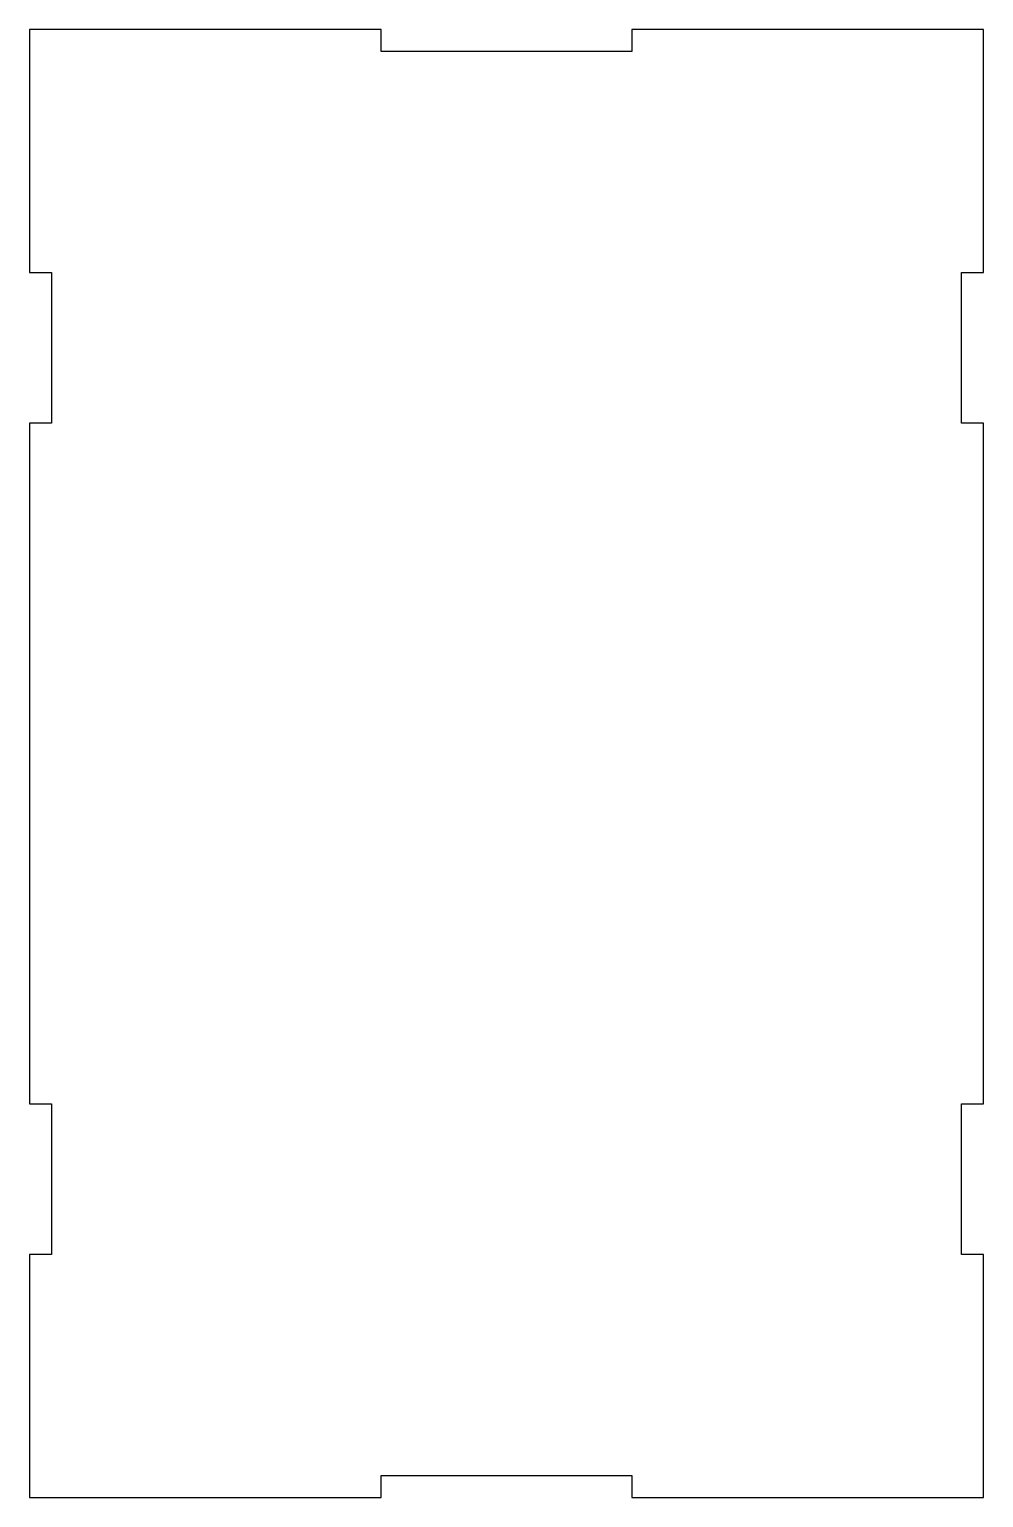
# Model space of a CAD drawing. Header units: millimetres. Extents: x -65 to 65, y -100 to 100.
import ezdxf

# ---------------------------------------------------------------- set-up
doc = ezdxf.new("R2010")
doc.units = ezdxf.units.MM
doc.layers.get('0').update_dxf_attribs({"linetype": 'CONTINUOUS'})

msp = doc.modelspace()

# ---------------------------------------------------------------- linework, layer by layer
msp.add_lwpolyline([(-62, 46.36), (-65, 46.36), (-65, -46.36), (-62, -46.36), (-62, -66.88), (-65, -66.88), (-65, -100), (-17.09, -100), (-17.09, -97), (17.09, -97), (17.09, -100), (65, -100), (65, -66.88), (62, -66.88), (62, -46.36), (65, -46.36), (65, 46.36), (62, 46.36), (62, 66.88), (65, 66.88), (65, 100), (17.09, 100), (17.09, 97), (-17.09, 97), (-17.09, 100), (-65, 100), (-65, 66.88), (-62, 66.88)], close=True)

doc.saveas('drawing.dxf')
